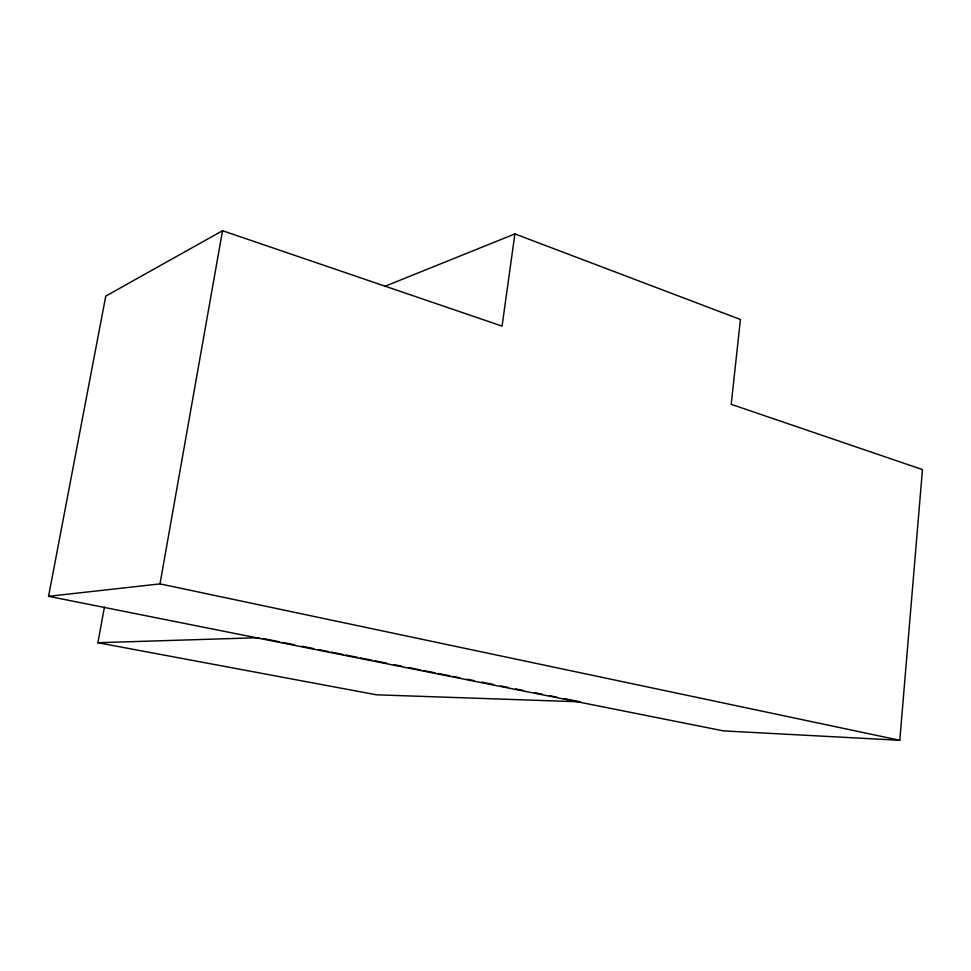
<?xml version="1.0" encoding="UTF-8"?>
<svg xmlns="http://www.w3.org/2000/svg" width="971" height="971" viewBox="0 0 971 971"><rect width="100%" height="100%" fill="white"/><g stroke="black" fill="none" stroke-linecap="round" stroke-linejoin="round"><path stroke-width="1.46" d="M514.897 233.902L502.068 326.11L222.529 230.71L105.766 296.106L48.55 596.315L723.419 730.884L899.801 740.29L922.45 469.576L731.212 404.312L740.424 319.483L514.897 233.902L384.565 286.457M48.55 596.315L159.997 583.887L222.529 230.71M564.115 698.61L580.221 701.827L376.481 694.811L97.889 642.717L104.419 607.106M97.889 642.717L258.893 637.692M263.335 638.578L279.624 641.831M282.597 642.414L294.444 644.78M301.847 646.261L313.706 648.628M318.148 649.514L328.332 651.553M331.245 652.124L342.897 654.454M345.81 655.037L357.462 657.355M360.362 657.937L372.014 660.268M374.927 660.85L386.701 663.193M394.068 664.662L401.424 666.13M408.779 667.599L420.552 669.954M423.502 670.536L435.202 672.879M438.103 673.461L449.719 675.78M452.632 676.35L459.89 677.807M467.148 679.251L474.418 680.707M481.677 682.152L493.499 684.506M500.878 685.987L508.27 687.456M515.662 688.937L523.041 690.405M534.839 692.76L542.158 694.229M549.477 695.685L556.796 697.142M159.997 583.887L899.801 740.29"/></g></svg>
